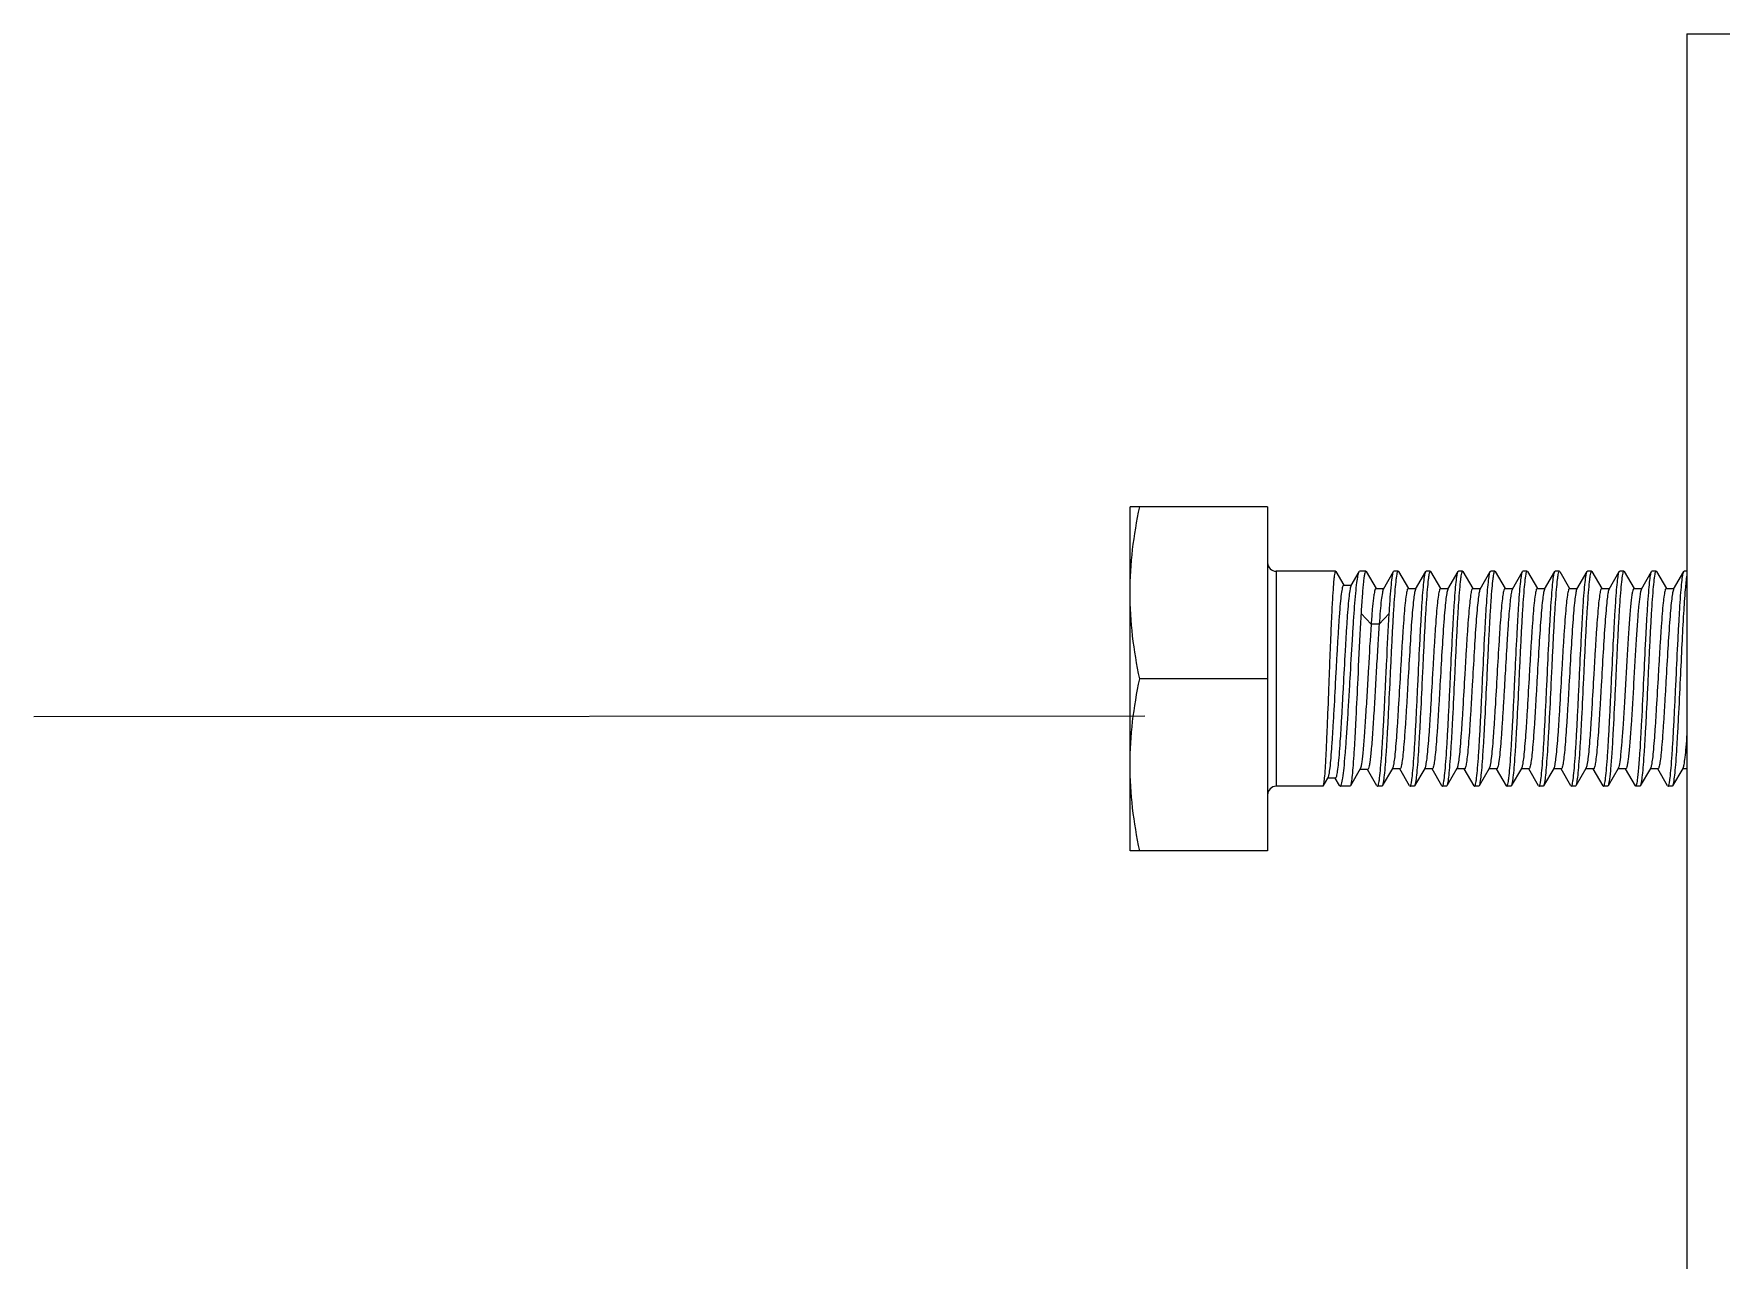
# Model space of a CAD drawing. Extents: x 1031190 to 1725648, y 733081 to 1571294.
# Drawn here: x 1162005 to 1162647, y 1237979 to 1238446 of the extents above; entities that cross this region are included whole.
import ezdxf

# ---------------------------------------------------------------- set-up
doc = ezdxf.new("R2010")
doc.units = 0
doc.header["$LTSCALE"] = 1000
doc.header["$MEASUREMENT"] = 0
doc.styles.get("Standard").update_dxf_attribs({"font": 'gbenor.shx', "bigfont": 'gbcbig.shx'})
doc.dimstyles.get("Standard").update_dxf_attribs({"dimtxt": 0.18, "dimasz": 0.18, "dimexe": 0.18, "dimexo": 0.0625, "dimgap": 0.09, "dimtad": 0, "dimtih": 1, "dimtoh": 1, "dimdec": 4, "dimzin": 0, "dimdsep": 46, "dimtxsty": 'Standard', "dimcen": 0.09, "dimadec": 0, "dimazin": 0, "dimtfac": 1, "dimtdec": 4, "dimtofl": 0, "dimtmove": 0, "dimatfit": 3, "dimfxl": 0, "dimtolj": 1, "dimtzin": 0, "dimarcsym": 0})

msp = doc.modelspace()

# ---------------------------------------------------------------- linework, layer by layer
for p, q in [((1162634, 1238445.87), (1162634, 1235730.96)), ((1162634, 1238445.87), (1162969.28, 1238445.87)), ((1162422.2, 1238135.13), (1162422.2, 1238265.97)), ((1162474.54, 1238265.97), (1162422.2, 1238265.97)), ((1162474.54, 1238265.97), (1162474.54, 1238135.13)), ((1162477.81, 1238241.43), (1162477.81, 1238159.66)), ((1162500.38, 1238241.43), (1162477.81, 1238241.43)), ((1162500.49, 1238241.33), (1162500.38, 1238241.43)), ((1162500.49, 1238241.33), (1162503.49, 1238236.18)), ((1162506.28, 1238236.02), (1162509.31, 1238241.25)), ((1162509.31, 1238241.25), (1162509.53, 1238241.43)), ((1162511.85, 1238241.43), (1162509.53, 1238241.43)), ((1162512.01, 1238241.3), (1162511.85, 1238241.43)), ((1162512.01, 1238241.3), (1162515.79, 1238234.81)), ((1162518.57, 1238234.64), (1162522.42, 1238241.29)), ((1162524.12, 1238241.43), (1162522.58, 1238241.43)), ((1162524.28, 1238241.3), (1162524.12, 1238241.43)), ((1162524.28, 1238241.3), (1162528.05, 1238234.81)), ((1162530.83, 1238234.64), (1162534.69, 1238241.29)), ((1162534.69, 1238241.29), (1162534.85, 1238241.43)), ((1162536.38, 1238241.43), (1162534.85, 1238241.43)), ((1162536.54, 1238241.3), (1162536.38, 1238241.43)), ((1162536.54, 1238241.3), (1162540.32, 1238234.81)), ((1162543.1, 1238234.64), (1162546.95, 1238241.29)), ((1162546.95, 1238241.29), (1162547.11, 1238241.43)), ((1162548.65, 1238241.43), (1162547.11, 1238241.43)), ((1162548.81, 1238241.3), (1162548.65, 1238241.43)), ((1162548.81, 1238241.3), (1162552.59, 1238234.81)), ((1162555.36, 1238234.64), (1162559.22, 1238241.29)), ((1162559.22, 1238241.29), (1162559.38, 1238241.43)), ((1162560.92, 1238241.43), (1162559.38, 1238241.43)), ((1162561.08, 1238241.3), (1162560.92, 1238241.43)), ((1162561.08, 1238241.3), (1162564.85, 1238234.81)), ((1162567.63, 1238234.64), (1162571.49, 1238241.29)), ((1162573.18, 1238241.43), (1162571.65, 1238241.43)), ((1162573.34, 1238241.3), (1162573.18, 1238241.43)), ((1162573.34, 1238241.3), (1162577.12, 1238234.81)), ((1162579.9, 1238234.64), (1162583.75, 1238241.29)), ((1162583.75, 1238241.29), (1162583.91, 1238241.43)), ((1162585.45, 1238241.43), (1162583.91, 1238241.43)), ((1162585.61, 1238241.3), (1162585.45, 1238241.43)), ((1162585.61, 1238241.3), (1162589.38, 1238234.81)), ((1162592.16, 1238234.64), (1162596.02, 1238241.29)), ((1162596.02, 1238241.29), (1162596.18, 1238241.43)), ((1162597.72, 1238241.43), (1162596.18, 1238241.43)), ((1162597.88, 1238241.3), (1162597.72, 1238241.43)), ((1162597.88, 1238241.3), (1162601.65, 1238234.81)), ((1162604.43, 1238234.64), (1162608.28, 1238241.29)), ((1162608.28, 1238241.29), (1162608.45, 1238241.43)), ((1162609.98, 1238241.43), (1162608.45, 1238241.43)), ((1162610.14, 1238241.3), (1162609.98, 1238241.43)), ((1162610.14, 1238241.3), (1162613.92, 1238234.81)), ((1162616.7, 1238234.64), (1162620.55, 1238241.29)), ((1162620.55, 1238241.29), (1162620.71, 1238241.43)), ((1162622.25, 1238241.43), (1162620.71, 1238241.43)), ((1162622.41, 1238241.3), (1162622.25, 1238241.43)), ((1162622.41, 1238241.3), (1162626.18, 1238234.81)), ((1162628.96, 1238234.64), (1162632.82, 1238241.29)), ((1162632.82, 1238241.29), (1162632.98, 1238241.43)), ((1162634, 1238241.43), (1162632.98, 1238241.43)), ((1162503.4, 1238236.18), (1162506.37, 1238236.18)), ((1162515.69, 1238234.81), (1162518.66, 1238234.81)), ((1162527.96, 1238234.81), (1162530.93, 1238234.81)), ((1162530.83, 1238234.64), (1162530.76, 1238234.49)), ((1162540.22, 1238234.81), (1162543.19, 1238234.81)), ((1162543.1, 1238234.64), (1162543.02, 1238234.48)), ((1162552.49, 1238234.81), (1162555.46, 1238234.81)), ((1162555.36, 1238234.64), (1162555.28, 1238234.47)), ((1162564.76, 1238234.81), (1162567.73, 1238234.81)), ((1162577.02, 1238234.81), (1162579.99, 1238234.81)), ((1162579.9, 1238234.64), (1162579.81, 1238234.45)), ((1162589.29, 1238234.81), (1162592.26, 1238234.81)), ((1162592.16, 1238234.64), (1162592.07, 1238234.45)), ((1162601.55, 1238234.81), (1162604.53, 1238234.81)), ((1162604.43, 1238234.64), (1162604.33, 1238234.44)), ((1162613.82, 1238234.81), (1162616.79, 1238234.81)), ((1162626.09, 1238234.81), (1162629.06, 1238234.81)), ((1162628.96, 1238234.64), (1162628.86, 1238234.42)), ((1162513.89, 1238221.29), (1162510.05, 1238225.3)), ((1162520.78, 1238225.3), (1162516.96, 1238221.29)), ((1162516.96, 1238221.29), (1162513.89, 1238221.29)), ((1162474.54, 1238200.55), (1162425.89, 1238200.55)), ((1162557.96, 1238202.77), (1162557.85, 1238200.55)), ((1162568.58, 1238200.55), (1162568.69, 1238202.77)), ((1162497.33, 1238162.75), (1162495.58, 1238159.74)), ((1162497.42, 1238162.9), (1162497.33, 1238162.75)), ((1162500.31, 1238162.75), (1162497.33, 1238162.75)), ((1162501.89, 1238159.88), (1162500.25, 1238162.71)), ((1162509.74, 1238166.22), (1162505.99, 1238159.78)), ((1162512.61, 1238166.05), (1162509.64, 1238166.05)), ((1162516.13, 1238159.82), (1162512.52, 1238166.05)), ((1162522.02, 1238166.45), (1162518.15, 1238159.8)), ((1162524.89, 1238166.28), (1162521.92, 1238166.28)), ((1162528.55, 1238159.8), (1162524.79, 1238166.28)), ((1162534.28, 1238166.45), (1162530.41, 1238159.8)), ((1162537.16, 1238166.28), (1162534.19, 1238166.28)), ((1162540.82, 1238159.8), (1162537.06, 1238166.28)), ((1162546.55, 1238166.45), (1162542.68, 1238159.8)), ((1162549.42, 1238166.28), (1162546.45, 1238166.28)), ((1162553.09, 1238159.8), (1162549.33, 1238166.28)), ((1162558.81, 1238166.45), (1162554.94, 1238159.8)), ((1162561.69, 1238166.28), (1162558.72, 1238166.28)), ((1162565.35, 1238159.8), (1162561.59, 1238166.28)), ((1162571.08, 1238166.45), (1162567.21, 1238159.8)), ((1162573.96, 1238166.28), (1162570.98, 1238166.28)), ((1162577.62, 1238159.8), (1162573.86, 1238166.28)), ((1162583.35, 1238166.45), (1162579.48, 1238159.8)), ((1162586.22, 1238166.28), (1162583.25, 1238166.28)), ((1162589.89, 1238159.8), (1162586.13, 1238166.28)), ((1162595.61, 1238166.45), (1162591.74, 1238159.8)), ((1162598.49, 1238166.28), (1162595.52, 1238166.28)), ((1162602.15, 1238159.8), (1162598.39, 1238166.28)), ((1162607.88, 1238166.45), (1162604.01, 1238159.8)), ((1162610.75, 1238166.28), (1162607.78, 1238166.28)), ((1162614.42, 1238159.8), (1162610.66, 1238166.28)), ((1162620.15, 1238166.45), (1162616.28, 1238159.8)), ((1162623.02, 1238166.28), (1162620.05, 1238166.28)), ((1162626.68, 1238159.8), (1162622.92, 1238166.28)), ((1162632.41, 1238166.45), (1162628.54, 1238159.8)), ((1162634, 1238166.28), (1162632.32, 1238166.28)), ((1162495.49, 1238159.66), (1162477.81, 1238159.66)), ((1162495.58, 1238159.74), (1162495.49, 1238159.66)), ((1162501.89, 1238159.88), (1162502.15, 1238159.66)), ((1162505.85, 1238159.66), (1162502.15, 1238159.66)), ((1162505.99, 1238159.78), (1162505.85, 1238159.66)), ((1162516.13, 1238159.82), (1162516.32, 1238159.66)), ((1162517.98, 1238159.66), (1162516.32, 1238159.66)), ((1162518.15, 1238159.8), (1162517.99, 1238159.66)), ((1162528.55, 1238159.8), (1162528.72, 1238159.66)), ((1162530.25, 1238159.66), (1162528.71, 1238159.66)), ((1162530.41, 1238159.8), (1162530.25, 1238159.66)), ((1162540.82, 1238159.8), (1162540.98, 1238159.66)), ((1162542.52, 1238159.66), (1162540.98, 1238159.66)), ((1162542.68, 1238159.8), (1162542.52, 1238159.66)), ((1162553.09, 1238159.8), (1162553.25, 1238159.66)), ((1162554.78, 1238159.66), (1162553.25, 1238159.66)), ((1162554.94, 1238159.8), (1162554.78, 1238159.66)), ((1162565.35, 1238159.8), (1162565.51, 1238159.66)), ((1162567.05, 1238159.66), (1162565.51, 1238159.66)), ((1162567.21, 1238159.8), (1162567.05, 1238159.66)), ((1162577.62, 1238159.8), (1162577.78, 1238159.66)), ((1162579.32, 1238159.66), (1162577.78, 1238159.66)), ((1162579.48, 1238159.8), (1162579.32, 1238159.66)), ((1162589.89, 1238159.8), (1162590.05, 1238159.66)), ((1162591.58, 1238159.66), (1162590.05, 1238159.66)), ((1162591.74, 1238159.8), (1162591.58, 1238159.66)), ((1162602.15, 1238159.8), (1162602.31, 1238159.66)), ((1162603.85, 1238159.66), (1162602.31, 1238159.66)), ((1162604.01, 1238159.8), (1162603.85, 1238159.66)), ((1162614.42, 1238159.8), (1162614.58, 1238159.66)), ((1162616.12, 1238159.66), (1162614.58, 1238159.66)), ((1162616.28, 1238159.8), (1162616.12, 1238159.66)), ((1162626.68, 1238159.8), (1162626.85, 1238159.66)), ((1162628.38, 1238159.66), (1162626.85, 1238159.66)), ((1162628.54, 1238159.8), (1162628.38, 1238159.66)), ((1162474.54, 1238135.13), (1162422.2, 1238135.13))]:
    msp.add_line(p, q)
for centre, start, end in [((1162477.81, 1238244.7), 180, 270), ((1162477.81, 1238156.39), 90, 180)]:
    msp.add_arc(centre, 3.27, start, end)
for points in [[(1162422.2, 1238233.26), (1162422.2, 1238244.23), (1162423.63, 1238255.23), (1162425.89, 1238265.97)], [(1162425.89, 1238200.55), (1162423.63, 1238211.28), (1162422.2, 1238222.28), (1162422.2, 1238233.26)], [(1162422.2, 1238167.84), (1162422.2, 1238178.81), (1162423.63, 1238189.81), (1162425.89, 1238200.55)], [(1162425.89, 1238135.13), (1162423.63, 1238145.86), (1162422.2, 1238156.86), (1162422.2, 1238167.84)]]:
    msp.add_open_spline(points, degree=3)
for points, knots in [([(1162500.38, 1238241.43), (1162500.29, 1238241.43), (1162500.15, 1238241.09), (1162500.02, 1238240.55), (1162499.86, 1238239.54), (1162499.64, 1238237.53), (1162499.37, 1238234.11), (1162499.07, 1238229.09), (1162498.76, 1238222.97), (1162498.46, 1238215.99), (1162498.16, 1238208.42), (1162497.96, 1238203.21), (1162497.86, 1238200.55)], [0, 0, 0, 0, 0.006203, 0.021073, 0.045141, 0.078305, 0.170688, 0.294821, 0.44599, 0.618417, 0.805472, 1, 1, 1, 1]), ([(1162505.92, 1238200.55), (1162506.2, 1238205.46), (1162506.61, 1238212.62), (1162507.18, 1238221.79), (1162507.6, 1238227.74), (1162508.01, 1238232.76), (1162508.39, 1238236.71), (1162508.81, 1238239.4), (1162509.07, 1238240.83), (1162509.31, 1238241.25)], [0, 0, 0, 0, 0.361155, 0.526427, 0.673911, 0.798642, 0.896457, 0.964179, 1, 1, 1, 1]), ([(1162511.85, 1238241.43), (1162511.73, 1238241.43), (1162511.53, 1238240.96), (1162511.36, 1238240.23), (1162511.14, 1238238.84), (1162510.93, 1238237.03), (1162510.71, 1238234.7), (1162510.39, 1238230.74), (1162510.19, 1238227.56), (1162510.05, 1238225.3)], [0, 0, 0, 0, 0.021546, 0.072917, 0.155846, 0.269667, 0.412995, 0.584026, 1, 1, 1, 1]), ([(1162520.78, 1238225.3), (1162520.91, 1238227.38), (1162521.14, 1238231.08), (1162521.54, 1238235.88), (1162521.86, 1238238.96), (1162522.17, 1238240.58), (1162522.32, 1238241.12), (1162522.42, 1238241.29)], [0, 0, 0, 0, 0.387446, 0.690986, 0.897716, 0.962073, 1, 1, 1, 1]), ([(1162524.12, 1238241.43), (1162524.03, 1238241.43), (1162523.85, 1238241.1), (1162523.7, 1238240.55), (1162523.51, 1238239.54), (1162523.24, 1238237.52), (1162522.91, 1238234.1), (1162522.55, 1238229.09), (1162522.18, 1238222.97), (1162521.8, 1238215.99), (1162521.43, 1238208.42), (1162521.18, 1238203.2), (1162521.05, 1238200.55)], [0, 0, 0, 0, 0.006697, 0.021779, 0.045964, 0.079194, 0.171609, 0.295674, 0.446694, 0.618911, 0.805729, 1, 1, 1, 1]), ([(1162522.42, 1238241.29), (1162522.44, 1238241.33), (1162522.48, 1238241.39), (1162522.55, 1238241.43), (1162522.58, 1238241.43)], [0, 0, 0, 0, 0.600476, 1, 1, 1, 1]), ([(1162531.78, 1238200.55), (1162532.02, 1238205.5), (1162532.36, 1238212.72), (1162532.85, 1238221.95), (1162533.2, 1238227.93), (1162533.56, 1238232.95), (1162533.88, 1238236.88), (1162534.26, 1238239.51), (1162534.46, 1238240.9), (1162534.69, 1238241.29)], [0, 0, 0, 0, 0.363963, 0.530225, 0.678242, 0.802937, 0.90006, 0.966368, 1, 1, 1, 1]), ([(1162536.38, 1238241.43), (1162536.29, 1238241.43), (1162536.11, 1238241.1), (1162535.97, 1238240.55), (1162535.78, 1238239.54), (1162535.51, 1238237.52), (1162535.18, 1238234.11), (1162534.81, 1238229.09), (1162534.44, 1238222.97), (1162534.07, 1238215.99), (1162533.69, 1238208.42), (1162533.44, 1238203.2), (1162533.32, 1238200.55)], [0, 0, 0, 0, 0.006689, 0.021764, 0.045941, 0.079165, 0.171569, 0.295632, 0.446659, 0.618889, 0.805716, 1, 1, 1, 1]), ([(1162544.05, 1238200.55), (1162544.28, 1238205.5), (1162544.63, 1238212.72), (1162545.12, 1238221.95), (1162545.47, 1238227.93), (1162545.83, 1238232.95), (1162546.15, 1238236.88), (1162546.52, 1238239.51), (1162546.72, 1238240.9), (1162546.95, 1238241.29)], [0, 0, 0, 0, 0.363959, 0.530225, 0.678245, 0.80294, 0.900061, 0.966367, 1, 1, 1, 1]), ([(1162548.65, 1238241.43), (1162548.56, 1238241.43), (1162548.38, 1238241.1), (1162548.24, 1238240.55), (1162548.04, 1238239.54), (1162547.77, 1238237.53), (1162547.45, 1238234.11), (1162547.08, 1238229.09), (1162546.71, 1238222.97), (1162546.34, 1238215.99), (1162545.96, 1238208.42), (1162545.71, 1238203.21), (1162545.58, 1238200.55)], [0, 0, 0, 0, 0.00668, 0.021743, 0.045911, 0.079128, 0.171521, 0.29558, 0.446613, 0.618858, 0.805701, 1, 1, 1, 1]), ([(1162556.31, 1238200.55), (1162556.55, 1238205.5), (1162556.89, 1238212.72), (1162557.38, 1238221.95), (1162557.73, 1238227.93), (1162558.09, 1238232.95), (1162558.41, 1238236.88), (1162558.79, 1238239.51), (1162558.99, 1238240.9), (1162559.22, 1238241.29)], [0, 0, 0, 0, 0.363957, 0.530226, 0.678247, 0.80294, 0.900059, 0.966367, 1, 1, 1, 1]), ([(1162560.92, 1238241.43), (1162560.83, 1238241.43), (1162560.65, 1238241.13), (1162560.52, 1238240.61), (1162560.33, 1238239.67), (1162560.07, 1238237.79), (1162559.75, 1238234.59), (1162559.4, 1238229.89), (1162559.04, 1238224.12), (1162558.68, 1238217.52), (1162558.32, 1238210.31), (1162558.08, 1238205.32), (1162557.96, 1238202.77)], [0, 0, 0, 0, 0.006689, 0.021571, 0.045424, 0.078208, 0.169526, 0.292465, 0.442701, 0.6149, 0.802905, 1, 1, 1, 1]), ([(1162568.69, 1238202.77), (1162568.91, 1238207.5), (1162569.24, 1238214.36), (1162569.72, 1238223.12), (1162570.05, 1238228.75), (1162570.4, 1238233.46), (1162570.71, 1238237.15), (1162571.07, 1238239.61), (1162571.27, 1238240.92), (1162571.49, 1238241.29)], [0, 0, 0, 0, 0.367266, 0.533405, 0.680662, 0.804347, 0.900563, 0.966339, 1, 1, 1, 1]), ([(1162573.18, 1238241.43), (1162573.09, 1238241.43), (1162572.91, 1238241.1), (1162572.77, 1238240.55), (1162572.57, 1238239.54), (1162572.31, 1238237.52), (1162571.98, 1238234.11), (1162571.61, 1238229.09), (1162571.24, 1238222.97), (1162570.87, 1238215.99), (1162570.49, 1238208.42), (1162570.24, 1238203.2), (1162570.12, 1238200.55)], [0, 0, 0, 0, 0.006689, 0.021763, 0.04594, 0.079164, 0.171568, 0.295631, 0.446657, 0.618886, 0.805714, 1, 1, 1, 1]), ([(1162571.49, 1238241.29), (1162571.51, 1238241.33), (1162571.55, 1238241.4), (1162571.62, 1238241.43), (1162571.65, 1238241.43)], [0, 0, 0, 0, 0.600612, 1, 1, 1, 1]), ([(1162580.85, 1238200.55), (1162581.08, 1238205.5), (1162581.43, 1238212.72), (1162581.92, 1238221.95), (1162582.27, 1238227.93), (1162582.63, 1238232.95), (1162582.94, 1238236.88), (1162583.32, 1238239.51), (1162583.52, 1238240.9), (1162583.75, 1238241.29)], [0, 0, 0, 0, 0.363961, 0.530225, 0.678245, 0.802939, 0.90006, 0.966367, 1, 1, 1, 1]), ([(1162585.45, 1238241.43), (1162585.36, 1238241.43), (1162585.18, 1238241.1), (1162585.04, 1238240.55), (1162584.84, 1238239.54), (1162584.57, 1238237.53), (1162584.25, 1238234.11), (1162583.88, 1238229.09), (1162583.51, 1238222.97), (1162583.13, 1238215.99), (1162582.76, 1238208.42), (1162582.51, 1238203.21), (1162582.38, 1238200.55)], [0, 0, 0, 0, 0.006676, 0.021733, 0.045899, 0.079113, 0.171508, 0.295569, 0.446596, 0.61884, 0.805693, 1, 1, 1, 1]), ([(1162593.11, 1238200.55), (1162593.35, 1238205.5), (1162593.69, 1238212.72), (1162594.18, 1238221.95), (1162594.53, 1238227.93), (1162594.89, 1238232.95), (1162595.21, 1238236.88), (1162595.59, 1238239.51), (1162595.79, 1238240.9), (1162596.02, 1238241.29)], [0, 0, 0, 0, 0.363962, 0.530226, 0.678239, 0.802933, 0.900057, 0.966368, 1, 1, 1, 1]), ([(1162597.72, 1238241.43), (1162597.62, 1238241.43), (1162597.44, 1238241.1), (1162597.3, 1238240.55), (1162597.11, 1238239.54), (1162596.84, 1238237.52), (1162596.51, 1238234.1), (1162596.15, 1238229.09), (1162595.77, 1238222.97), (1162595.4, 1238215.99), (1162595.03, 1238208.42), (1162594.78, 1238203.2), (1162594.65, 1238200.55)], [0, 0, 0, 0, 0.006697, 0.021779, 0.045964, 0.079195, 0.171609, 0.295674, 0.446694, 0.618911, 0.805729, 1, 1, 1, 1]), ([(1162605.38, 1238200.55), (1162605.62, 1238205.5), (1162605.96, 1238212.72), (1162606.45, 1238221.95), (1162606.8, 1238227.93), (1162607.16, 1238232.95), (1162607.48, 1238236.88), (1162607.86, 1238239.51), (1162608.05, 1238240.9), (1162608.28, 1238241.29)], [0, 0, 0, 0, 0.363963, 0.530225, 0.678242, 0.802937, 0.90006, 0.966368, 1, 1, 1, 1]), ([(1162609.98, 1238241.43), (1162609.89, 1238241.43), (1162609.71, 1238241.1), (1162609.57, 1238240.55), (1162609.37, 1238239.54), (1162609.1, 1238237.53), (1162608.78, 1238234.11), (1162608.41, 1238229.09), (1162608.04, 1238222.97), (1162607.67, 1238215.99), (1162607.29, 1238208.42), (1162607.04, 1238203.2), (1162606.92, 1238200.55)], [0, 0, 0, 0, 0.006686, 0.021758, 0.045933, 0.079154, 0.171555, 0.295617, 0.446646, 0.618881, 0.805711, 1, 1, 1, 1]), ([(1162617.65, 1238200.55), (1162617.88, 1238205.5), (1162618.22, 1238212.72), (1162618.72, 1238221.95), (1162619.07, 1238227.93), (1162619.43, 1238232.95), (1162619.74, 1238236.88), (1162620.12, 1238239.51), (1162620.32, 1238240.9), (1162620.55, 1238241.29)], [0, 0, 0, 0, 0.363958, 0.530225, 0.678245, 0.80294, 0.90006, 0.966367, 1, 1, 1, 1]), ([(1162622.25, 1238241.43), (1162622.16, 1238241.43), (1162621.98, 1238241.1), (1162621.83, 1238240.55), (1162621.64, 1238239.54), (1162621.37, 1238237.53), (1162621.04, 1238234.11), (1162620.68, 1238229.09), (1162620.31, 1238222.97), (1162619.93, 1238215.99), (1162619.56, 1238208.42), (1162619.31, 1238203.21), (1162619.18, 1238200.55)], [0, 0, 0, 0, 0.006677, 0.021736, 0.045902, 0.079117, 0.171507, 0.295565, 0.446598, 0.618848, 0.805696, 1, 1, 1, 1]), ([(1162629.91, 1238200.55), (1162630.15, 1238205.5), (1162630.49, 1238212.72), (1162630.98, 1238221.95), (1162631.33, 1238227.93), (1162631.69, 1238232.95), (1162632.01, 1238236.88), (1162632.39, 1238239.51), (1162632.59, 1238240.9), (1162632.82, 1238241.29)], [0, 0, 0, 0, 0.363957, 0.530228, 0.678248, 0.80294, 0.900058, 0.966367, 1, 1, 1, 1]), ([(1162634, 1238240.03), (1162633.67, 1238238.21), (1162633.25, 1238233.33), (1162632.64, 1238224.55), (1162632.06, 1238213.21), (1162631.66, 1238204.92), (1162631.45, 1238200.55)], [0, 0, 0, 0, 0.140058, 0.370691, 0.667791, 1, 1, 1, 1]), ([(1162503.4, 1238236.18), (1162503.31, 1238236.18), (1162503.13, 1238235.9), (1162502.98, 1238235.4), (1162502.79, 1238234.54), (1162502.52, 1238232.78), (1162502.2, 1238229.82), (1162501.84, 1238225.47), (1162501.47, 1238220.17), (1162501.1, 1238214.12), (1162500.73, 1238207.54), (1162500.24, 1238198.43), (1162499.77, 1238189.45), (1162499.27, 1238180.91), (1162498.91, 1238175.37), (1162498.55, 1238170.71), (1162498.23, 1238167.05), (1162497.85, 1238164.58), (1162497.64, 1238163.28), (1162497.42, 1238162.9)], [0, 0, 0, 0, 0.003488, 0.010904, 0.022688, 0.038824, 0.083607, 0.143647, 0.216697, 0.300025, 0.390537, 0.484902, 0.671459, 0.756962, 0.833182, 0.897479, 0.947675, 0.982144, 1, 1, 1, 1]), ([(1162506.28, 1238236.02), (1162506.05, 1238235.62), (1162505.82, 1238234.24), (1162505.43, 1238231.66), (1162505.1, 1238227.85), (1162504.72, 1238223.03), (1162504.36, 1238217.33), (1162503.85, 1238208.67), (1162503.38, 1238199.63), (1162502.89, 1238190.54), (1162502.53, 1238184.06), (1162502.16, 1238178.14), (1162501.81, 1238173), (1162501.45, 1238168.8), (1162501.12, 1238165.73), (1162500.8, 1238163.82), (1162500.57, 1238163.01), (1162500.39, 1238162.75), (1162500.31, 1238162.75)], [0, 0, 0, 0, 0.018844, 0.055045, 0.107437, 0.174076, 0.252464, 0.339678, 0.527511, 0.621285, 0.710453, 0.791854, 0.862644, 0.920393, 0.963178, 0.989688, 0.996707, 1, 1, 1, 1]), ([(1162515.69, 1238234.81), (1162515.58, 1238234.81), (1162515.37, 1238234.43), (1162515.21, 1238233.79), (1162514.98, 1238232.64), (1162514.66, 1238230.35), (1162514.28, 1238226.5), (1162514.03, 1238223.18), (1162513.89, 1238221.29)], [0, 0, 0, 0, 0.023235, 0.075178, 0.15823, 0.271917, 0.585415, 1, 1, 1, 1]), ([(1162518.57, 1238234.64), (1162518.32, 1238234.22), (1162518.09, 1238232.78), (1162517.68, 1238230.06), (1162517.32, 1238226.05), (1162517.08, 1238223), (1162516.96, 1238221.29)], [0, 0, 0, 0, 0.108395, 0.316903, 0.618184, 1, 1, 1, 1]), ([(1162527.96, 1238234.81), (1162527.88, 1238234.81), (1162527.7, 1238234.57), (1162527.46, 1238233.78), (1162527.13, 1238231.97), (1162526.79, 1238229.05), (1162526.43, 1238225.06), (1162526.08, 1238220.21), (1162525.71, 1238214.64), (1162525.35, 1238208.57), (1162524.86, 1238200.09), (1162524.39, 1238191.7), (1162523.89, 1238183.68), (1162523.53, 1238178.43), (1162523.17, 1238173.98), (1162522.83, 1238170.48), (1162522.46, 1238168.09), (1162522.23, 1238166.82), (1162522.02, 1238166.45)], [0, 0, 0, 0, 0.003515, 0.010772, 0.037949, 0.081609, 0.140308, 0.211978, 0.294061, 0.383612, 0.477415, 0.664253, 0.750571, 0.827952, 0.893624, 0.945254, 0.981055, 1, 1, 1, 1]), ([(1162530.76, 1238234.49), (1162530.56, 1238234.02), (1162530.32, 1238232.64), (1162529.96, 1238230.07), (1162529.62, 1238226.44), (1162529.11, 1238219.94), (1162528.52, 1238210.42), (1162527.95, 1238200.32), (1162527.47, 1238191.96), (1162527.11, 1238186), (1162526.75, 1238180.54), (1162526.39, 1238175.8), (1162526.04, 1238171.9), (1162525.71, 1238169.05), (1162525.39, 1238167.28), (1162525.15, 1238166.51), (1162524.97, 1238166.28), (1162524.89, 1238166.28)], [0, 0, 0, 0, 0.022098, 0.060554, 0.114206, 0.18123, 0.34569, 0.53115, 0.623722, 0.711849, 0.792446, 0.862698, 0.92016, 0.962863, 0.989437, 0.99654, 1, 1, 1, 1]), ([(1162540.22, 1238234.81), (1162540.14, 1238234.81), (1162539.96, 1238234.57), (1162539.72, 1238233.78), (1162539.4, 1238231.97), (1162539.06, 1238229.05), (1162538.7, 1238225.06), (1162538.34, 1238220.21), (1162537.98, 1238214.64), (1162537.62, 1238208.57), (1162537.13, 1238200.09), (1162536.66, 1238191.7), (1162536.16, 1238183.68), (1162535.8, 1238178.43), (1162535.43, 1238173.98), (1162535.1, 1238170.48), (1162534.73, 1238168.09), (1162534.5, 1238166.82), (1162534.28, 1238166.45)], [0, 0, 0, 0, 0.003515, 0.010772, 0.037949, 0.081609, 0.140308, 0.211978, 0.294061, 0.383612, 0.477415, 0.664253, 0.750571, 0.827952, 0.893624, 0.945254, 0.981055, 1, 1, 1, 1]), ([(1162543.02, 1238234.48), (1162542.83, 1238234.01), (1162542.58, 1238232.63), (1162542.22, 1238230.04), (1162541.88, 1238226.41), (1162541.37, 1238219.91), (1162540.78, 1238210.39), (1162540.21, 1238200.29), (1162539.73, 1238191.94), (1162539.37, 1238185.98), (1162539.01, 1238180.53), (1162538.66, 1238175.78), (1162538.3, 1238171.9), (1162537.97, 1238169.05), (1162537.65, 1238167.28), (1162537.41, 1238166.51), (1162537.24, 1238166.28), (1162537.16, 1238166.28)], [0, 0, 0, 0, 0.022237, 0.060809, 0.11455, 0.181633, 0.346125, 0.531524, 0.624042, 0.712107, 0.792639, 0.862829, 0.920237, 0.962898, 0.989446, 0.996542, 1, 1, 1, 1]), ([(1162552.49, 1238234.81), (1162552.41, 1238234.81), (1162552.23, 1238234.57), (1162551.99, 1238233.78), (1162551.66, 1238231.97), (1162551.33, 1238229.05), (1162550.97, 1238225.06), (1162550.61, 1238220.21), (1162550.25, 1238214.64), (1162549.88, 1238208.57), (1162549.4, 1238200.09), (1162548.92, 1238191.7), (1162548.42, 1238183.68), (1162548.06, 1238178.43), (1162547.7, 1238173.98), (1162547.37, 1238170.48), (1162546.99, 1238168.09), (1162546.77, 1238166.82), (1162546.55, 1238166.45)], [0, 0, 0, 0, 0.003515, 0.010772, 0.037949, 0.081609, 0.140308, 0.211978, 0.294061, 0.383612, 0.477416, 0.664253, 0.750571, 0.827952, 0.893624, 0.945254, 0.981055, 1, 1, 1, 1]), ([(1162555.28, 1238234.47), (1162555.09, 1238234), (1162554.84, 1238232.61), (1162554.49, 1238230.02), (1162554.15, 1238226.38), (1162553.64, 1238219.87), (1162553.05, 1238210.35), (1162552.47, 1238200.26), (1162552, 1238191.91), (1162551.64, 1238185.96), (1162551.28, 1238180.51), (1162550.92, 1238175.77), (1162550.57, 1238171.89), (1162550.24, 1238169.04), (1162549.92, 1238167.28), (1162549.68, 1238166.51), (1162549.5, 1238166.28), (1162549.42, 1238166.28)], [0, 0, 0, 0, 0.022376, 0.061065, 0.114893, 0.182035, 0.346559, 0.531898, 0.624361, 0.712364, 0.792832, 0.86296, 0.920314, 0.962934, 0.989455, 0.996544, 1, 1, 1, 1]), ([(1162564.76, 1238234.81), (1162564.68, 1238234.81), (1162564.5, 1238234.57), (1162564.26, 1238233.79), (1162563.93, 1238231.99), (1162563.6, 1238229.09), (1162563.24, 1238225.13), (1162562.88, 1238220.3), (1162562.38, 1238212.63), (1162562.03, 1238206.59), (1162561.8, 1238202.41)], [0, 0, 0, 0, 0.007368, 0.022553, 0.07941, 0.170757, 0.293599, 0.443643, 0.615565, 1, 1, 1, 1]), ([(1162567.63, 1238234.64), (1162567.43, 1238234.3), (1162567.21, 1238233.17), (1162566.87, 1238231.05), (1162566.56, 1238227.94), (1162566.22, 1238223.99), (1162565.88, 1238219.3), (1162565.41, 1238212.03), (1162565.09, 1238206.33), (1162564.86, 1238202.41)], [0, 0, 0, 0, 0.036414, 0.10397, 0.201071, 0.324823, 0.471425, 0.636308, 1, 1, 1, 1]), ([(1162577.02, 1238234.81), (1162576.94, 1238234.81), (1162576.76, 1238234.57), (1162576.52, 1238233.78), (1162576.19, 1238231.97), (1162575.86, 1238229.05), (1162575.5, 1238225.06), (1162575.14, 1238220.21), (1162574.78, 1238214.64), (1162574.41, 1238208.57), (1162573.93, 1238200.09), (1162573.46, 1238191.7), (1162572.96, 1238183.68), (1162572.6, 1238178.43), (1162572.23, 1238173.98), (1162571.9, 1238170.48), (1162571.53, 1238168.09), (1162571.3, 1238166.82), (1162571.08, 1238166.45)], [0, 0, 0, 0, 0.003516, 0.010772, 0.037949, 0.081609, 0.140308, 0.211978, 0.294061, 0.383612, 0.477416, 0.664254, 0.750571, 0.827952, 0.893624, 0.945254, 0.981055, 1, 1, 1, 1]), ([(1162579.81, 1238234.45), (1162579.62, 1238233.97), (1162579.37, 1238232.57), (1162579.01, 1238229.96), (1162578.67, 1238226.32), (1162578.16, 1238219.8), (1162577.57, 1238210.29), (1162577, 1238200.2), (1162576.52, 1238191.86), (1162576.17, 1238185.92), (1162575.81, 1238180.48), (1162575.46, 1238175.75), (1162575.1, 1238171.88), (1162574.77, 1238169.04), (1162574.45, 1238167.28), (1162574.21, 1238166.51), (1162574.03, 1238166.28), (1162573.96, 1238166.28)], [0, 0, 0, 0, 0.022654, 0.061574, 0.115578, 0.182837, 0.347426, 0.532643, 0.624999, 0.712877, 0.793216, 0.863221, 0.920468, 0.963004, 0.989473, 0.996549, 1, 1, 1, 1]), ([(1162589.29, 1238234.81), (1162589.21, 1238234.81), (1162589.03, 1238234.57), (1162588.79, 1238233.78), (1162588.46, 1238231.97), (1162588.13, 1238229.05), (1162587.77, 1238225.06), (1162587.41, 1238220.21), (1162587.04, 1238214.64), (1162586.68, 1238208.57), (1162586.19, 1238200.09), (1162585.72, 1238191.7), (1162585.22, 1238183.68), (1162584.86, 1238178.43), (1162584.5, 1238173.98), (1162584.16, 1238170.48), (1162583.79, 1238168.09), (1162583.57, 1238166.82), (1162583.35, 1238166.45)], [0, 0, 0, 0, 0.003516, 0.010771, 0.037949, 0.081609, 0.140308, 0.211978, 0.294061, 0.383613, 0.477416, 0.664254, 0.750571, 0.827952, 0.893624, 0.945254, 0.981055, 1, 1, 1, 1]), ([(1162592.07, 1238234.45), (1162591.88, 1238233.96), (1162591.63, 1238232.56), (1162591.28, 1238229.94), (1162590.94, 1238226.28), (1162590.43, 1238219.77), (1162589.84, 1238210.25), (1162589.27, 1238200.17), (1162588.79, 1238191.83), (1162588.43, 1238185.9), (1162588.07, 1238180.47), (1162587.72, 1238175.74), (1162587.37, 1238171.87), (1162587.04, 1238169.03), (1162586.72, 1238167.28), (1162586.48, 1238166.51), (1162586.3, 1238166.28), (1162586.22, 1238166.28)], [0, 0, 0, 0, 0.022792, 0.061828, 0.11592, 0.183237, 0.347858, 0.533014, 0.625317, 0.713133, 0.793408, 0.863351, 0.920544, 0.963039, 0.989482, 0.996551, 1, 1, 1, 1]), ([(1162601.55, 1238234.81), (1162601.47, 1238234.81), (1162601.3, 1238234.57), (1162601.05, 1238233.78), (1162600.73, 1238231.97), (1162600.39, 1238229.05), (1162600.03, 1238225.06), (1162599.67, 1238220.21), (1162599.31, 1238214.64), (1162598.95, 1238208.57), (1162598.46, 1238200.09), (1162597.99, 1238191.7), (1162597.49, 1238183.68), (1162597.13, 1238178.43), (1162596.76, 1238173.98), (1162596.43, 1238170.48), (1162596.06, 1238168.09), (1162595.83, 1238166.82), (1162595.61, 1238166.45)], [0, 0, 0, 0, 0.003516, 0.010771, 0.037949, 0.081609, 0.140308, 0.211978, 0.294061, 0.383613, 0.477416, 0.664254, 0.750571, 0.827952, 0.893624, 0.945254, 0.981055, 1, 1, 1, 1]), ([(1162604.33, 1238234.44), (1162604.14, 1238233.95), (1162603.89, 1238232.54), (1162603.54, 1238229.91), (1162603.2, 1238226.25), (1162602.69, 1238219.74), (1162602.1, 1238210.22), (1162601.53, 1238200.14), (1162601.05, 1238191.81), (1162600.7, 1238185.88), (1162600.34, 1238180.45), (1162599.99, 1238175.73), (1162599.63, 1238171.87), (1162599.3, 1238169.03), (1162598.98, 1238167.28), (1162598.74, 1238166.51), (1162598.57, 1238166.28), (1162598.49, 1238166.28)], [0, 0, 0, 0, 0.022931, 0.062083, 0.116262, 0.183637, 0.34829, 0.533386, 0.625634, 0.713389, 0.793599, 0.863481, 0.920621, 0.963074, 0.989491, 0.996553, 1, 1, 1, 1]), ([(1162613.82, 1238234.81), (1162613.69, 1238234.81), (1162613.46, 1238234.29), (1162613.26, 1238233.48), (1162613, 1238231.96), (1162612.76, 1238229.98), (1162612.51, 1238227.46), (1162612.15, 1238223.22), (1162611.72, 1238217.02), (1162611.23, 1238208.85), (1162610.73, 1238200.1), (1162610.23, 1238191.38), (1162609.88, 1238185.64), (1162609.7, 1238182.89)], [0, 0, 0, 0, 0.007549, 0.025288, 0.053782, 0.092698, 0.14142, 0.199125, 0.337396, 0.498012, 0.669894, 0.841157, 1, 1, 1, 1]), ([(1162616.7, 1238234.64), (1162616.57, 1238234.43), (1162616.4, 1238233.78), (1162616.03, 1238231.84), (1162615.64, 1238228.2), (1162615.17, 1238222.6), (1162614.7, 1238215.6), (1162614.23, 1238207.66), (1162613.6, 1238196.65), (1162613.13, 1238188.34), (1162612.76, 1238182.89)], [0, 0, 0, 0, 0.014139, 0.038106, 0.114569, 0.22512, 0.362916, 0.519336, 0.684562, 1, 1, 1, 1]), ([(1162626.09, 1238234.81), (1162626.01, 1238234.81), (1162625.83, 1238234.57), (1162625.59, 1238233.78), (1162625.26, 1238231.97), (1162624.93, 1238229.05), (1162624.57, 1238225.06), (1162624.21, 1238220.21), (1162623.84, 1238214.64), (1162623.48, 1238208.57), (1162622.99, 1238200.09), (1162622.52, 1238191.7), (1162622.02, 1238183.68), (1162621.66, 1238178.43), (1162621.3, 1238173.98), (1162620.96, 1238170.48), (1162620.59, 1238168.09), (1162620.36, 1238166.82), (1162620.15, 1238166.45)], [0, 0, 0, 0, 0.003516, 0.010771, 0.037949, 0.081609, 0.140308, 0.211978, 0.294061, 0.383613, 0.477416, 0.664254, 0.750571, 0.827952, 0.893624, 0.945254, 0.981055, 1, 1, 1, 1]), ([(1162628.86, 1238234.42), (1162628.67, 1238233.92), (1162628.42, 1238232.5), (1162628.07, 1238229.86), (1162627.73, 1238226.19), (1162627.22, 1238219.67), (1162626.63, 1238210.15), (1162626.06, 1238200.08), (1162625.58, 1238191.76), (1162625.23, 1238185.84), (1162624.87, 1238180.42), (1162624.52, 1238175.71), (1162624.16, 1238171.85), (1162623.83, 1238169.02), (1162623.51, 1238167.28), (1162623.28, 1238166.51), (1162623.1, 1238166.28), (1162623.02, 1238166.28)], [0, 0, 0, 0, 0.023208, 0.06259, 0.116944, 0.184435, 0.349152, 0.534126, 0.626268, 0.713899, 0.79398, 0.86374, 0.920773, 0.963144, 0.989509, 0.996558, 1, 1, 1, 1]), ([(1162510.05, 1238225.3), (1162509.94, 1238223.43), (1162509.48, 1238215.19), (1162509.1, 1238206.93), (1162508.8, 1238200.55)], [0, 0, 0, 0, 0.22604, 1, 1, 1, 1]), ([(1162519.5, 1238200.55), (1162519.61, 1238202.75), (1162520.01, 1238211), (1162520.42, 1238219.26), (1162520.78, 1238225.3)], [0, 0, 0, 0, 0.2673, 1, 1, 1, 1]), ([(1162513.89, 1238221.29), (1162513.49, 1238215.71), (1162513, 1238207.09), (1162512.34, 1238195.55), (1162511.84, 1238187), (1162511.34, 1238179.39), (1162510.91, 1238173.89), (1162510.54, 1238170.36), (1162510.3, 1238168.47), (1162510.05, 1238167.15), (1162509.87, 1238166.44), (1162509.74, 1238166.22)], [0, 0, 0, 0, 0.303539, 0.468638, 0.62733, 0.768529, 0.882427, 0.926602, 0.961222, 0.985757, 1, 1, 1, 1]), ([(1162516.96, 1238221.29), (1162516.76, 1238218.52), (1162516.39, 1238212.66), (1162515.86, 1238203.62), (1162515.34, 1238194.35), (1162514.82, 1238185.54), (1162514.37, 1238178.81), (1162513.99, 1238174.17), (1162513.72, 1238171.39), (1162513.47, 1238169.2), (1162513.2, 1238167.52), (1162512.99, 1238166.64), (1162512.75, 1238166.05), (1162512.61, 1238166.05)], [0, 0, 0, 0, 0.15003, 0.317321, 0.489066, 0.652114, 0.794019, 0.853588, 0.904016, 0.944371, 0.97394, 0.992316, 1, 1, 1, 1]), ([(1162497.86, 1238200.55), (1162497.66, 1238195.52), (1162497.39, 1238188.21), (1162497, 1238178.88), (1162496.73, 1238172.86), (1162496.44, 1238167.84), (1162496.22, 1238163.95), (1162495.89, 1238161.42), (1162495.79, 1238160.09), (1162495.58, 1238159.74)], [0, 0, 0, 0, 0.36864, 0.53657, 0.68548, 0.810114, 0.906077, 0.97003, 1, 1, 1, 1]), ([(1162502.15, 1238159.66), (1162502.25, 1238159.66), (1162502.48, 1238159.96), (1162502.8, 1238160.97), (1162503.22, 1238163.26), (1162503.64, 1238166.97), (1162504.1, 1238172.01), (1162504.55, 1238178.12), (1162505.01, 1238185.1), (1162505.46, 1238192.67), (1162505.76, 1238197.89), (1162505.92, 1238200.55)], [0, 0, 0, 0, 0.007547, 0.022985, 0.080637, 0.173055, 0.296975, 0.447746, 0.61965, 0.806111, 1, 1, 1, 1]), ([(1162508.8, 1238200.55), (1162508.56, 1238195.57), (1162508.23, 1238188.33), (1162507.75, 1238179.08), (1162507.41, 1238173.09), (1162507.06, 1238168.07), (1162506.76, 1238164.15), (1162506.4, 1238161.54), (1162506.22, 1238160.17), (1162505.99, 1238159.78)], [0, 0, 0, 0, 0.365079, 0.53175, 0.679987, 0.804667, 0.901508, 0.967249, 1, 1, 1, 1]), ([(1162516.32, 1238159.66), (1162516.41, 1238159.66), (1162516.6, 1238159.98), (1162516.75, 1238160.54), (1162516.96, 1238161.55), (1162517.24, 1238163.56), (1162517.58, 1238166.98), (1162517.96, 1238172), (1162518.35, 1238178.12), (1162518.74, 1238185.1), (1162519.12, 1238192.67), (1162519.37, 1238197.89), (1162519.5, 1238200.55)], [0, 0, 0, 0, 0.006868, 0.022, 0.046199, 0.079427, 0.17181, 0.295831, 0.44681, 0.618994, 0.805771, 1, 1, 1, 1]), ([(1162521.05, 1238200.55), (1162520.81, 1238195.59), (1162520.47, 1238188.37), (1162519.98, 1238179.14), (1162519.63, 1238173.16), (1162519.27, 1238168.14), (1162518.95, 1238164.21), (1162518.57, 1238161.58), (1162518.38, 1238160.19), (1162518.15, 1238159.8)], [0, 0, 0, 0, 0.364025, 0.530311, 0.678341, 0.803035, 0.90014, 0.966414, 1, 1, 1, 1]), ([(1162528.72, 1238159.66), (1162528.81, 1238159.66), (1162528.99, 1238159.99), (1162529.13, 1238160.54), (1162529.32, 1238161.55), (1162529.59, 1238163.57), (1162529.92, 1238166.99), (1162530.28, 1238172), (1162530.66, 1238178.12), (1162531.03, 1238185.1), (1162531.41, 1238192.67), (1162531.65, 1238197.89), (1162531.78, 1238200.55)], [0, 0, 0, 0, 0.006693, 0.021771, 0.045952, 0.079179, 0.171588, 0.295652, 0.446676, 0.6189, 0.805722, 1, 1, 1, 1]), ([(1162533.32, 1238200.55), (1162533.08, 1238195.59), (1162532.74, 1238188.37), (1162532.25, 1238179.14), (1162531.9, 1238173.16), (1162531.54, 1238168.14), (1162531.22, 1238164.21), (1162530.84, 1238161.58), (1162530.64, 1238160.19), (1162530.41, 1238159.8)], [0, 0, 0, 0, 0.364027, 0.530312, 0.678339, 0.803032, 0.900139, 0.966415, 1, 1, 1, 1]), ([(1162540.98, 1238159.66), (1162541.07, 1238159.66), (1162541.25, 1238159.99), (1162541.4, 1238160.55), (1162541.59, 1238161.55), (1162541.86, 1238163.57), (1162542.19, 1238166.99), (1162542.55, 1238172), (1162542.92, 1238178.12), (1162543.3, 1238185.1), (1162543.67, 1238192.67), (1162543.92, 1238197.89), (1162544.05, 1238200.55)], [0, 0, 0, 0, 0.006696, 0.021778, 0.045963, 0.079194, 0.171608, 0.295673, 0.446692, 0.618909, 0.805729, 1, 1, 1, 1]), ([(1162545.58, 1238200.55), (1162545.35, 1238195.59), (1162545, 1238188.37), (1162544.51, 1238179.14), (1162544.16, 1238173.16), (1162543.8, 1238168.14), (1162543.49, 1238164.21), (1162543.11, 1238161.58), (1162542.91, 1238160.19), (1162542.68, 1238159.8)], [0, 0, 0, 0, 0.364034, 0.530325, 0.678352, 0.803041, 0.900142, 0.966414, 1, 1, 1, 1]), ([(1162553.25, 1238159.66), (1162553.34, 1238159.66), (1162553.52, 1238159.99), (1162553.66, 1238160.54), (1162553.86, 1238161.55), (1162554.12, 1238163.57), (1162554.45, 1238166.98), (1162554.82, 1238172), (1162555.19, 1238178.12), (1162555.56, 1238185.1), (1162555.94, 1238192.67), (1162556.19, 1238197.89), (1162556.31, 1238200.55)], [0, 0, 0, 0, 0.006683, 0.021751, 0.045922, 0.07914, 0.171535, 0.295594, 0.446618, 0.618857, 0.805703, 1, 1, 1, 1]), ([(1162557.85, 1238200.55), (1162557.61, 1238195.59), (1162557.27, 1238188.37), (1162556.78, 1238179.14), (1162556.43, 1238173.16), (1162556.07, 1238168.14), (1162555.75, 1238164.21), (1162555.37, 1238161.58), (1162555.17, 1238160.19), (1162554.94, 1238159.8)], [0, 0, 0, 0, 0.364016, 0.530299, 0.678328, 0.803022, 0.900132, 0.966412, 1, 1, 1, 1]), ([(1162561.8, 1238202.41), (1162561.55, 1238198.11), (1162561.2, 1238191.83), (1162560.7, 1238183.78), (1162560.34, 1238178.5), (1162559.97, 1238174.03), (1162559.63, 1238170.5), (1162559.26, 1238168.1), (1162559.03, 1238166.82), (1162558.81, 1238166.45)], [0, 0, 0, 0, 0.357179, 0.522363, 0.670515, 0.796289, 0.895183, 0.963748, 1, 1, 1, 1]), ([(1162564.86, 1238202.41), (1162564.73, 1238200.1), (1162564.47, 1238195.54), (1162564.08, 1238188.9), (1162563.7, 1238182.74), (1162563.31, 1238177.3), (1162562.93, 1238172.83), (1162562.6, 1238169.78), (1162562.32, 1238167.97), (1162562.12, 1238167.08), (1162561.97, 1238166.56), (1162561.78, 1238166.28), (1162561.69, 1238166.28)], [0, 0, 0, 0, 0.191103, 0.376469, 0.548513, 0.700189, 0.825314, 0.918839, 0.952565, 0.977198, 0.992701, 1, 1, 1, 1]), ([(1162565.51, 1238159.66), (1162565.6, 1238159.66), (1162565.79, 1238159.99), (1162565.93, 1238160.54), (1162566.12, 1238161.55), (1162566.39, 1238163.56), (1162566.72, 1238166.98), (1162567.08, 1238172), (1162567.45, 1238178.12), (1162567.83, 1238185.1), (1162568.2, 1238192.67), (1162568.45, 1238197.89), (1162568.58, 1238200.55)], [0, 0, 0, 0, 0.006671, 0.021725, 0.045886, 0.079098, 0.171491, 0.295553, 0.446588, 0.618835, 0.805687, 1, 1, 1, 1]), ([(1162570.12, 1238200.55), (1162569.88, 1238195.59), (1162569.54, 1238188.37), (1162569.05, 1238179.14), (1162568.7, 1238173.16), (1162568.34, 1238168.14), (1162568.02, 1238164.21), (1162567.64, 1238161.58), (1162567.44, 1238160.19), (1162567.21, 1238159.8)], [0, 0, 0, 0, 0.364022, 0.530315, 0.678347, 0.803036, 0.900137, 0.966413, 1, 1, 1, 1]), ([(1162577.78, 1238159.66), (1162577.87, 1238159.66), (1162578.05, 1238159.99), (1162578.19, 1238160.54), (1162578.39, 1238161.55), (1162578.66, 1238163.56), (1162578.98, 1238166.98), (1162579.35, 1238172), (1162579.72, 1238178.12), (1162580.1, 1238185.1), (1162580.47, 1238192.67), (1162580.72, 1238197.89), (1162580.85, 1238200.55)], [0, 0, 0, 0, 0.006673, 0.021728, 0.04589, 0.079102, 0.171488, 0.295544, 0.446579, 0.618833, 0.80569, 1, 1, 1, 1]), ([(1162582.38, 1238200.55), (1162582.15, 1238195.59), (1162581.8, 1238188.37), (1162581.31, 1238179.14), (1162580.96, 1238173.16), (1162580.6, 1238168.14), (1162580.28, 1238164.21), (1162579.91, 1238161.58), (1162579.71, 1238160.19), (1162579.48, 1238159.8)], [0, 0, 0, 0, 0.364021, 0.530312, 0.678344, 0.803036, 0.900139, 0.966413, 1, 1, 1, 1]), ([(1162590.05, 1238159.66), (1162590.14, 1238159.66), (1162590.32, 1238159.99), (1162590.46, 1238160.54), (1162590.65, 1238161.55), (1162590.92, 1238163.57), (1162591.25, 1238166.98), (1162591.62, 1238172), (1162591.99, 1238178.12), (1162592.36, 1238185.1), (1162592.74, 1238192.67), (1162592.99, 1238197.89), (1162593.11, 1238200.55)], [0, 0, 0, 0, 0.006683, 0.021749, 0.045921, 0.079139, 0.171536, 0.295597, 0.446627, 0.618868, 0.805705, 1, 1, 1, 1]), ([(1162594.65, 1238200.55), (1162594.41, 1238195.59), (1162594.07, 1238188.37), (1162593.58, 1238179.14), (1162593.23, 1238173.16), (1162592.87, 1238168.14), (1162592.55, 1238164.21), (1162592.17, 1238161.58), (1162591.97, 1238160.19), (1162591.74, 1238159.8)], [0, 0, 0, 0, 0.364024, 0.530311, 0.678341, 0.803035, 0.90014, 0.966414, 1, 1, 1, 1]), ([(1162602.31, 1238159.66), (1162602.4, 1238159.66), (1162602.58, 1238159.99), (1162602.73, 1238160.54), (1162602.92, 1238161.55), (1162603.19, 1238163.57), (1162603.52, 1238166.99), (1162603.88, 1238172), (1162604.25, 1238178.12), (1162604.63, 1238185.1), (1162605, 1238192.67), (1162605.25, 1238197.89), (1162605.38, 1238200.55)], [0, 0, 0, 0, 0.006692, 0.02177, 0.045951, 0.079177, 0.171585, 0.295649, 0.446674, 0.618898, 0.805721, 1, 1, 1, 1]), ([(1162606.92, 1238200.55), (1162606.83, 1238198.71), (1162606.49, 1238191.68), (1162606.15, 1238184.66), (1162605.86, 1238179.47)], [0, 0, 0, 0, 0.261816, 1, 1, 1, 1]), ([(1162619.18, 1238200.55), (1162618.95, 1238195.59), (1162618.6, 1238188.37), (1162618.11, 1238179.14), (1162617.76, 1238173.16), (1162617.4, 1238168.14), (1162617.08, 1238164.21), (1162616.7, 1238161.58), (1162616.51, 1238160.19), (1162616.28, 1238159.8)], [0, 0, 0, 0, 0.364034, 0.530327, 0.678354, 0.803043, 0.900143, 0.966415, 1, 1, 1, 1]), ([(1162616.59, 1238179.47), (1162616.68, 1238181.11), (1162617.05, 1238188.14), (1162617.39, 1238195.16), (1162617.65, 1238200.55)], [0, 0, 0, 0, 0.233581, 1, 1, 1, 1]), ([(1162626.85, 1238159.66), (1162626.94, 1238159.66), (1162627.12, 1238159.99), (1162627.26, 1238160.54), (1162627.45, 1238161.55), (1162627.72, 1238163.57), (1162628.05, 1238166.98), (1162628.41, 1238172), (1162628.79, 1238178.12), (1162629.16, 1238185.1), (1162629.54, 1238192.67), (1162629.78, 1238197.89), (1162629.91, 1238200.55)], [0, 0, 0, 0, 0.006682, 0.021748, 0.045918, 0.079135, 0.171528, 0.295585, 0.446611, 0.618853, 0.805701, 1, 1, 1, 1]), ([(1162631.45, 1238200.55), (1162631.21, 1238195.59), (1162630.87, 1238188.37), (1162630.38, 1238179.14), (1162630.03, 1238173.16), (1162629.67, 1238168.14), (1162629.35, 1238164.21), (1162628.97, 1238161.58), (1162628.77, 1238160.19), (1162628.54, 1238159.8)], [0, 0, 0, 0, 0.364017, 0.530302, 0.678331, 0.803024, 0.900132, 0.966412, 1, 1, 1, 1]), ([(1162609.7, 1238182.89), (1162609.56, 1238180.79), (1162609.29, 1238177.01), (1162608.86, 1238172.1), (1162608.5, 1238168.91), (1162608.15, 1238167.21), (1162607.99, 1238166.64), (1162607.88, 1238166.45)], [0, 0, 0, 0, 0.381097, 0.684377, 0.893928, 0.960143, 1, 1, 1, 1]), ([(1162612.76, 1238182.89), (1162612.61, 1238180.59), (1162612.38, 1238177.33), (1162612.03, 1238173.28), (1162611.78, 1238170.88), (1162611.55, 1238168.99), (1162611.3, 1238167.55), (1162611.11, 1238166.77), (1162610.88, 1238166.28), (1162610.75, 1238166.28)], [0, 0, 0, 0, 0.410879, 0.581806, 0.725913, 0.840918, 0.925076, 0.977487, 1, 1, 1, 1]), ([(1162605.86, 1238179.47), (1162605.72, 1238176.93), (1162605.45, 1238172.37), (1162605.06, 1238167.05), (1162604.73, 1238163.68), (1162604.51, 1238161.89), (1162604.29, 1238160.66), (1162604.13, 1238160), (1162604.01, 1238159.8)], [0, 0, 0, 0, 0.386254, 0.691736, 0.808776, 0.899775, 0.963628, 1, 1, 1, 1]), ([(1162614.58, 1238159.66), (1162614.72, 1238159.66), (1162614.93, 1238160.27), (1162615.13, 1238161.16), (1162615.37, 1238162.9), (1162615.61, 1238165.14), (1162615.86, 1238168.02), (1162616.21, 1238172.85), (1162616.44, 1238176.73), (1162616.59, 1238179.47)], [0, 0, 0, 0, 0.021095, 0.073096, 0.157182, 0.272316, 0.416719, 0.588047, 1, 1, 1, 1]), ([(1162634, 1238179.57), (1162633.88, 1238177.89), (1162633.64, 1238174.89), (1162633.29, 1238170.95), (1162632.89, 1238168.28), (1162632.65, 1238166.86), (1162632.41, 1238166.45)], [0, 0, 0, 0, 0.381924, 0.683092, 0.891493, 1, 1, 1, 1])]:
    msp.add_open_spline(points, degree=3, knots=knots)

# ---------------------------------------------------------------- leaders
msp.add_leader([(1162427.83, 1238186.36), (1162005.22, 1238186.03)], dimstyle='Standard', override={"dimgap": 20})

doc.saveas('drawing.dxf')
